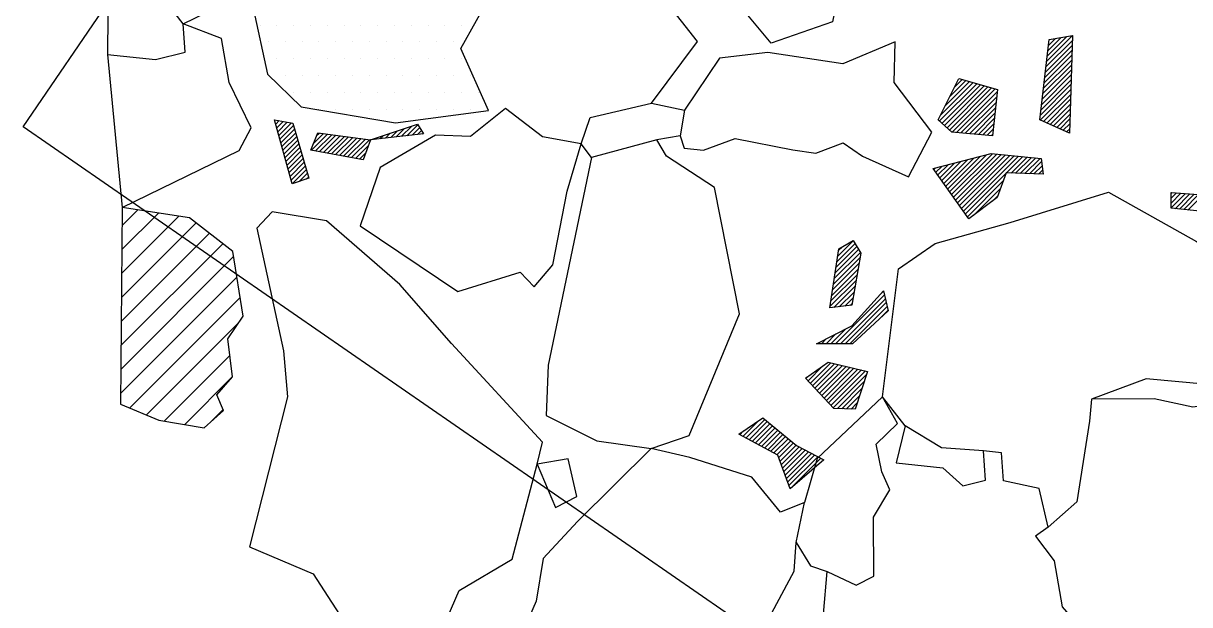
# Model space of a CAD drawing. Header units: metres. Extents: x -2.07 to 0.01, y -18 to -14.82.
# Drawn here: x -2.07 to -1.202, y -16.969 to -16.536 of the extents above; entities that cross this region are included whole.
import ezdxf

# ---------------------------------------------------------------- set-up
doc = ezdxf.new("R2010")
doc.units = ezdxf.units.M
doc.header["$LTSCALE"] = 25
doc.header["$MEASUREMENT"] = 0
doc.linetypes.add('STRICHPUNKTX2', pattern=[2, 1, -0.5, 0, -0.5])
doc.layers.get('0').update_dxf_attribs({"linetype": 'CONTINUOUS'})
for name, color, linetype in [('FEUER', 1, 'CONTINUOUS'), ('GRABUNGSGRENZE', 3, 'STRICHPUNKTX2'), ('KNOCHEN', 2, 'CONTINUOUS'), ('STEINE', 4, 'CONTINUOUS'), ('STEINESCHRAFF', 4, 'CONTINUOUS')]:
    doc.layers.add(name, color=color, linetype=linetype)

# ---------------------------------------------------------------- blocks, each defined once
blk = doc.blocks.new('*X6')
at = {"color": 0}
for p, q in [((-130.871, -1656.454), (-128.946, -1654.529)), ((-130.826, -1656.055), (-129.36, -1654.589)), ((-130.962, -1657.252), (-128.968, -1655.258)), ((-130.917, -1656.853), (-128.957, -1654.894)), ((-130.781, -1655.657), (-129.788, -1654.664)), ((-130.736, -1655.258), (-130.216, -1654.738)), ((-130.691, -1654.859), (-130.644, -1654.813)), ((-131.052, -1658.049), (-128.99, -1655.987)), ((-131.007, -1657.65), (-128.979, -1655.623)), ((-131.188, -1659.245), (-129.024, -1657.081)), ((-131.142, -1658.847), (-129.013, -1656.717)), ((-131.097, -1658.448), (-129.001, -1656.352)), ((-138.778, -1660.471), (-136.334, -1658.028)), ((-138.42, -1659.76), (-136.609, -1657.949)), ((-138.063, -1659.049), (-136.883, -1657.87)), ((-137.705, -1658.339), (-137.158, -1657.791)), ((-131.278, -1660.043), (-129.046, -1657.811)), ((-131.233, -1659.644), (-129.035, -1657.446)), ((-138.835, -1660.882), (-136.06, -1658.107)), ((-138.649, -1661.05), (-135.785, -1658.186)), ((-138.463, -1661.218), (-135.511, -1658.265)), ((-138.278, -1661.386), (-135.236, -1658.344)), ((-138.092, -1661.553), (-134.962, -1658.423)), ((-137.899, -1661.714), (-134.687, -1658.502)), ((-137.573, -1661.742), (-134.55, -1658.719)), ((-131.343, -1660.815), (-129.068, -1658.54)), ((-131.323, -1660.442), (-129.057, -1658.175)), ((-131.098, -1660.924), (-129.079, -1658.904)), ((-137.248, -1661.77), (-134.592, -1659.115)), ((-136.923, -1661.799), (-134.635, -1659.51)), ((-130.853, -1661.033), (-129.09, -1659.269)), ((-130.609, -1661.141), (-129.101, -1659.634)), ((-136.598, -1661.827), (-134.677, -1659.906)), ((-136.272, -1661.855), (-134.719, -1660.302)), ((-130.364, -1661.25), (-129.112, -1659.998)), ((-130.119, -1661.359), (-129.123, -1660.363)), ((-188.298, -1660.848), (-188.247, -1660.797)), ((-188.221, -1661.124), (-187.95, -1660.853)), ((-188.144, -1661.401), (-187.652, -1660.909)), ((-188.068, -1661.678), (-187.354, -1660.965)), ((-187.991, -1661.955), (-187.056, -1661.02)), ((-187.914, -1662.232), (-186.888, -1661.206)), ((-187.837, -1662.509), (-186.81, -1661.481)), ((-179.264, -1662.067), (-178.635, -1661.438)), ((-178.865, -1662.021), (-178.102, -1661.259)), ((-178.465, -1661.975), (-177.646, -1661.156)), ((-178.066, -1661.93), (-177.508, -1661.372)), ((-135.947, -1661.883), (-134.761, -1660.698)), ((-135.622, -1661.912), (-134.804, -1661.094)), ((-135.297, -1661.94), (-134.846, -1661.489)), ((-129.874, -1661.468), (-129.134, -1660.727)), ((-129.63, -1661.576), (-129.145, -1661.092)), ((-129.385, -1661.685), (-129.156, -1661.457)), ((-187.761, -1662.785), (-186.731, -1661.756)), ((-187.684, -1663.062), (-186.653, -1662.031)), ((-187.607, -1663.339), (-186.574, -1662.306)), ((-185.553, -1663.052), (-184.361, -1661.861)), ((-185.415, -1662.561), (-184.673, -1661.819)), ((-185.255, -1663.108), (-184.049, -1661.902)), ((-185.176, -1661.969), (-184.986, -1661.778)), ((-184.957, -1663.163), (-183.736, -1661.943)), ((-184.659, -1663.219), (-183.424, -1661.984)), ((-184.361, -1663.274), (-183.112, -1662.026)), ((-184.063, -1663.33), (-182.799, -1662.067)), ((-183.765, -1663.386), (-182.487, -1662.108)), ((-183.467, -1663.441), (-182.175, -1662.149)), ((-183.169, -1663.497), (-181.862, -1662.19)), ((-182.871, -1663.552), (-181.55, -1662.232)), ((-182.573, -1663.608), (-181.238, -1662.273)), ((-180.862, -1662.25), (-180.764, -1662.153)), ((-180.462, -1662.205), (-180.232, -1661.974)), ((-180.063, -1662.159), (-179.699, -1661.795)), ((-179.664, -1662.113), (-179.167, -1661.616)), ((-177.667, -1661.884), (-177.37, -1661.587)), ((-177.267, -1661.838), (-177.232, -1661.803)), ((-134.971, -1661.968), (-134.888, -1661.885)), ((-187.53, -1663.616), (-186.496, -1662.581)), ((-187.454, -1663.893), (-186.417, -1662.856)), ((-187.377, -1664.169), (-186.339, -1663.131)), ((-182.275, -1663.663), (-181.315, -1662.704)), ((-187.3, -1664.446), (-186.26, -1663.406)), ((-187.223, -1664.723), (-186.182, -1663.682)), ((-187.147, -1665), (-186.104, -1663.957)), ((-181.977, -1663.719), (-181.534, -1663.276)), ((-138.964, -1664.9), (-138.198, -1664.134)), ((-138.817, -1665.107), (-137.72, -1664.01)), ((-138.67, -1665.314), (-137.243, -1663.886)), ((-138.524, -1665.521), (-136.765, -1663.762)), ((-138.377, -1665.728), (-136.288, -1663.638)), ((-138.23, -1665.935), (-135.81, -1663.515)), ((-138.084, -1666.141), (-135.333, -1663.391)), ((-137.937, -1666.348), (-134.903, -1663.315)), ((-137.79, -1666.555), (-134.581, -1663.346)), ((-137.644, -1666.762), (-134.259, -1663.378)), ((-137.497, -1666.969), (-133.937, -1663.409)), ((-137.35, -1667.176), (-133.615, -1663.441)), ((-137.204, -1667.383), (-133.293, -1663.473)), ((-137.057, -1667.589), (-132.971, -1663.504)), ((-133.855, -1664.741), (-132.65, -1663.536)), ((-133.515, -1664.754), (-132.328, -1663.567)), ((-133.174, -1664.768), (-132.006, -1663.599)), ((-132.834, -1664.781), (-131.684, -1663.63)), ((-132.494, -1664.794), (-131.362, -1663.662)), ((-132.154, -1664.808), (-131.24, -1663.894)), ((-187.07, -1665.277), (-186.025, -1664.232)), ((-186.981, -1665.541), (-185.947, -1664.507)), ((-186.453, -1665.367), (-185.868, -1664.782)), ((-139.257, -1664.486), (-139.153, -1664.382)), ((-139.11, -1664.693), (-138.675, -1664.258)), ((-136.91, -1667.796), (-133.895, -1664.781)), ((-131.814, -1664.821), (-131.199, -1664.207)), ((-131.473, -1664.834), (-131.159, -1664.52)), ((-131.133, -1664.848), (-131.119, -1664.834)), ((-185.924, -1665.192), (-185.79, -1665.057)), ((-136.764, -1668.003), (-134.097, -1665.337)), ((-136.321, -1667.914), (-134.299, -1665.892)), ((-134.891, -1666.838), (-134.501, -1666.448)), ((-121.605, -1667.341), (-120.547, -1666.283)), ((-121.604, -1666.632), (-121.203, -1666.231)), ((-121.604, -1666.986), (-120.875, -1666.257)), ((-121.603, -1666.278), (-121.53, -1666.205)), ((-121.317, -1667.406), (-120.22, -1666.309)), ((-120.996, -1667.439), (-119.892, -1666.335)), ((-120.675, -1667.471), (-119.565, -1666.361)), ((-120.354, -1667.504), (-119.237, -1666.387)), ((-146.473, -1671.349), (-145.12, -1669.996)), ((-146.409, -1670.931), (-145.27, -1669.792)), ((-146.729, -1673.019), (-144.748, -1671.038)), ((-146.665, -1672.602), (-144.719, -1670.655)), ((-146.601, -1672.184), (-144.853, -1670.435)), ((-146.537, -1671.766), (-144.986, -1670.216)), ((-146.345, -1670.514), (-146.089, -1670.258)), ((-146.857, -1673.854), (-144.896, -1671.893)), ((-146.793, -1673.437), (-144.822, -1671.465)), ((-146.985, -1674.69), (-145.044, -1672.748)), ((-146.921, -1674.272), (-144.97, -1672.321)), ((-146.697, -1674.755), (-145.118, -1673.176)), ((-146.294, -1674.705), (-145.192, -1673.604)), ((-143.185, -1673.718), (-143.004, -1673.536)), ((-146.567, -1677.454), (-142.935, -1673.822)), ((-146.215, -1677.454), (-142.867, -1674.107)), ((-145.891, -1674.656), (-145.266, -1674.031)), ((-145.862, -1677.455), (-142.799, -1674.392)), ((-145.488, -1674.606), (-145.34, -1674.459)), ((-145.509, -1677.456), (-142.731, -1674.678)), ((-143.312, -1675.612), (-142.663, -1674.963)), ((-147.626, -1677.451), (-147.261, -1677.086)), ((-147.273, -1677.452), (-146.544, -1676.723)), ((-146.92, -1677.453), (-145.826, -1676.359)), ((-148.446, -1680.393), (-146.929, -1678.876)), ((-148.616, -1680.209), (-147.532, -1679.125)), ((-148.276, -1680.576), (-146.642, -1678.942)), ((-148.105, -1680.759), (-146.355, -1679.009)), ((-147.935, -1680.943), (-146.067, -1679.075)), ((-147.765, -1681.126), (-145.78, -1679.141)), ((-147.595, -1681.31), (-145.493, -1679.207)), ((-147.425, -1681.493), (-145.205, -1679.273)), ((-147.255, -1681.676), (-144.918, -1679.34)), ((-147.085, -1681.86), (-144.63, -1679.406)), ((-146.914, -1682.043), (-144.343, -1679.472)), ((-148.786, -1680.026), (-148.686, -1679.926)), ((-146.744, -1682.227), (-144.283, -1679.765)), ((-146.437, -1682.273), (-144.456, -1680.292)), ((-146.095, -1682.284), (-144.63, -1680.82)), ((-145.753, -1682.296), (-144.804, -1681.347)), ((-145.411, -1682.308), (-144.978, -1681.875)), ((-153.469, -1684.355), (-152.296, -1683.183)), ((-153.237, -1684.477), (-151.843, -1683.083)), ((-153.7, -1684.232), (-153.41, -1683.943)), ((-153.006, -1684.599), (-151.649, -1683.242)), ((-152.775, -1684.722), (-151.454, -1683.401)), ((-152.544, -1684.844), (-151.26, -1683.56)), ((-152.313, -1684.967), (-151.066, -1683.72)), ((-152.081, -1685.089), (-150.871, -1683.879)), ((-151.85, -1685.211), (-150.677, -1684.038)), ((-151.619, -1685.334), (-150.483, -1684.198)), ((-151.388, -1685.456), (-150.289, -1684.357)), ((-151.156, -1685.578), (-150.094, -1684.516)), ((-150.925, -1685.701), (-149.9, -1684.675)), ((-150.794, -1685.922), (-149.706, -1684.835)), ((-150.699, -1686.181), (-149.512, -1684.994)), ((-150.605, -1686.441), (-149.286, -1685.122)), ((-150.51, -1686.7), (-149.055, -1685.244)), ((-150.416, -1686.959), (-148.823, -1685.367)), ((-150.321, -1687.218), (-148.592, -1685.489)), ((-150.227, -1687.477), (-148.361, -1685.611)), ((-150.132, -1687.736), (-148.129, -1685.733)), ((-150.037, -1687.995), (-147.898, -1685.855)), ((-149.846, -1688.157), (-147.666, -1685.977))]:
    blk.add_line(p, q, dxfattribs=at)
blk = doc.blocks.new('*X15')
at = {"color": 0}
for p, q in [((-199.65, -1668.664), (-198.476, -1667.49)), ((-199.699, -1674.017), (-194.145, -1668.463)), ((-199.683, -1672.233), (-195.415, -1667.965)), ((-199.666, -1670.449), (-196.946, -1667.728)), ((-199.715, -1675.801), (-193.153, -1669.238)), ((-199.732, -1677.585), (-192.16, -1670.013)), ((-199.748, -1679.369), (-191.349, -1670.97)), ((-199.765, -1681.153), (-191.108, -1672.497)), ((-199.075, -1682.232), (-190.868, -1674.025)), ((-197.824, -1682.748), (-190.974, -1675.898)), ((-196.503, -1683.195), (-191.627, -1678.319)), ((-194.991, -1683.451), (-191.43, -1679.89)), ((-192.96, -1683.188), (-192.126, -1682.354))]:
    blk.add_line(p, q, dxfattribs=at)
blk = doc.blocks.new('*X16')
at = {"color": 0}
for p, q in [((-189.375, -1653.75), (-189.375, -1653.75)), ((-188.125, -1653.75), (-188.125, -1653.75)), ((-186.875, -1653.75), (-186.875, -1653.75)), ((-185.625, -1653.75), (-185.625, -1653.75)), ((-184.375, -1653.75), (-184.375, -1653.75)), ((-183.125, -1653.75), (-183.125, -1653.75)), ((-181.875, -1653.75), (-181.875, -1653.75)), ((-180.625, -1653.75), (-180.625, -1653.75)), ((-179.375, -1653.75), (-179.375, -1653.75)), ((-178.125, -1653.75), (-178.125, -1653.75)), ((-176.875, -1653.75), (-176.875, -1653.75)), ((-175.625, -1653.75), (-175.625, -1653.75)), ((-174.375, -1653.75), (-174.375, -1653.75)), ((-188.75, -1655), (-188.75, -1655)), ((-187.5, -1655), (-187.5, -1655)), ((-186.25, -1655), (-186.25, -1655)), ((-185, -1655), (-185, -1655)), ((-183.75, -1655), (-183.75, -1655)), ((-182.5, -1655), (-182.5, -1655)), ((-181.25, -1655), (-181.25, -1655)), ((-180, -1655), (-180, -1655)), ((-178.75, -1655), (-178.75, -1655)), ((-177.5, -1655), (-177.5, -1655)), ((-176.25, -1655), (-176.25, -1655)), ((-175, -1655), (-175, -1655)), ((-188.125, -1656.25), (-188.125, -1656.25)), ((-186.875, -1656.25), (-186.875, -1656.25)), ((-185.625, -1656.25), (-185.625, -1656.25)), ((-184.375, -1656.25), (-184.375, -1656.25)), ((-183.125, -1656.25), (-183.125, -1656.25)), ((-181.875, -1656.25), (-181.875, -1656.25)), ((-180.625, -1656.25), (-180.625, -1656.25)), ((-179.375, -1656.25), (-179.375, -1656.25)), ((-178.125, -1656.25), (-178.125, -1656.25)), ((-176.875, -1656.25), (-176.875, -1656.25)), ((-175.625, -1656.25), (-175.625, -1656.25)), ((-174.375, -1656.25), (-174.375, -1656.25)), ((-187.5, -1657.5), (-187.5, -1657.5)), ((-186.25, -1657.5), (-186.25, -1657.5)), ((-185, -1657.5), (-185, -1657.5)), ((-183.75, -1657.5), (-183.75, -1657.5)), ((-182.5, -1657.5), (-182.5, -1657.5)), ((-181.25, -1657.5), (-181.25, -1657.5)), ((-180, -1657.5), (-180, -1657.5)), ((-178.75, -1657.5), (-178.75, -1657.5)), ((-177.5, -1657.5), (-177.5, -1657.5)), ((-176.25, -1657.5), (-176.25, -1657.5)), ((-175, -1657.5), (-175, -1657.5)), ((-173.75, -1657.5), (-173.75, -1657.5)), ((-186.875, -1658.75), (-186.875, -1658.75)), ((-185.625, -1658.75), (-185.625, -1658.75)), ((-184.375, -1658.75), (-184.375, -1658.75)), ((-183.125, -1658.75), (-183.125, -1658.75)), ((-181.875, -1658.75), (-181.875, -1658.75)), ((-180.625, -1658.75), (-180.625, -1658.75)), ((-179.375, -1658.75), (-179.375, -1658.75)), ((-178.125, -1658.75), (-178.125, -1658.75)), ((-176.875, -1658.75), (-176.875, -1658.75)), ((-175.625, -1658.75), (-175.625, -1658.75)), ((-174.375, -1658.75), (-174.375, -1658.75)), ((-173.125, -1658.75), (-173.125, -1658.75)), ((-185, -1660), (-185, -1660)), ((-183.75, -1660), (-183.75, -1660)), ((-182.5, -1660), (-182.5, -1660)), ((-181.25, -1660), (-181.25, -1660)), ((-180, -1660), (-180, -1660)), ((-178.75, -1660), (-178.75, -1660)), ((-177.5, -1660), (-177.5, -1660)), ((-176.25, -1660), (-176.25, -1660)), ((-175, -1660), (-175, -1660)), ((-173.75, -1660), (-173.75, -1660)), ((-172.5, -1660), (-172.5, -1660))]:
    blk.add_line(p, q, dxfattribs=at)

msp = doc.modelspace()

# ---------------------------------------------------------------- linework, layer by layer
at = {"layer": 'GRABUNGSGRENZE', "flags": 128}
msp.add_lwpolyline([(-0.00052, -16.07516), (-0.87692, -17.43794), (-2.06993, -16.61307), (-0.84567, -14.81764), (-0.03989, -15.35257), (-0.37613, -15.85227)], dxfattribs=at)
at = {"layer": 'KNOCHEN'}
for points in [[(-1.31364, -16.60805), (-1.30686, -16.5482), (-1.28946, -16.54517), (-1.29166, -16.61782), (-1.31364, -16.60805)], [(-1.38937, -16.60789), (-1.37396, -16.57722), (-1.34532, -16.58547), (-1.34898, -16.61975), (-1.37916, -16.61712), (-1.38937, -16.60789)], [(-1.86995, -16.65546), (-1.88315, -16.60785), (-1.86934, -16.61043), (-1.85766, -16.65139), (-1.86995, -16.65546)], [(-1.81155, -16.62284), (-1.77673, -16.61115), (-1.77214, -16.61832), (-1.81155, -16.62284)], [(-1.85608, -16.63042), (-1.85094, -16.61764), (-1.81155, -16.62284), (-1.81721, -16.63767), (-1.85608, -16.63042)], [(-1.36651, -16.68162), (-1.39303, -16.64421), (-1.35003, -16.63305), (-1.31268, -16.63671), (-1.31117, -16.64848), (-1.3388, -16.6474), (-1.34549, -16.66581), (-1.36651, -16.68162)], [(-1.21605, -16.67376), (-1.21603, -16.66199), (-1.18277, -16.66462), (-1.18536, -16.6769), (-1.21605, -16.67376)], [(-1.47001, -16.74792), (-1.46326, -16.70393), (-1.45251, -16.69781), (-1.4469, -16.70703), (-1.45363, -16.74591), (-1.47001, -16.74792)], [(-1.47979, -16.77451), (-1.45367, -16.76126), (-1.43007, -16.73521), (-1.42652, -16.75006), (-1.45318, -16.77456), (-1.47979, -16.77451)], [(-1.4671, -16.82263), (-1.48803, -16.80007), (-1.47112, -16.78834), (-1.44197, -16.79506), (-1.45124, -16.82318), (-1.4671, -16.82263)], [(-1.49947, -16.88243), (-1.50862, -16.85734), (-1.53776, -16.84192), (-1.51982, -16.82968), (-1.49479, -16.8502), (-1.47435, -16.86099), (-1.49947, -16.88243)]]:
    msp.add_lwpolyline(points, dxfattribs=at)
at = {"layer": 'STEINE'}
for points in [[(-1.95105, -16.53657), (-1.90751, -16.51518), (-1.89415, -16.48911), (-1.90434, -16.46862), (-1.94937, -16.46648), (-1.96317, -16.46235), (-1.95341, -16.44139), (-1.96256, -16.41784), (-1.97429, -16.39734), (-2.00392, -16.37374)], [(-1.72984, -16.4603), (-1.84146, -16.49229), (-1.88755, -16.51266), (-1.89884, -16.52492), (-1.8882, -16.57406), (-1.86318, -16.59817), (-1.7931, -16.61009), (-1.724, -16.60103), (-1.74437, -16.55493), (-1.72125, -16.51302), (-1.71811, -16.48079), (-1.72984, -16.4603)], [(-2.00739, -16.55948), (-1.97158, -16.56314), (-1.94956, -16.55756), (-1.95105, -16.53657), (-1.97146, -16.50992), (-1.97856, -16.48023), (-2.00669, -16.47096)], [(-2.00669, -16.47096), (-2.00739, -16.55948)], [(-1.60272, -16.59566), (-1.56834, -16.54968), (-1.60151, -16.50765), (-1.62659, -16.51323), (-1.65672, -16.48707), (-1.68792, -16.47881), (-1.71811, -16.48079)], [(-1.51359, -16.55082), (-1.53349, -16.52724), (-1.48639, -16.51302), (-1.46026, -16.49772), (-1.46802, -16.53506), (-1.51359, -16.55082)], [(-1.99638, -16.6731), (-1.9093, -16.63081), (-1.90056, -16.61395), (-1.91686, -16.58014), (-1.92242, -16.54738), (-1.95105, -16.53657)], [(-1.58128, -16.61976), (-1.57823, -16.62897), (-1.56391, -16.63054), (-1.54035, -16.62189), (-1.49739, -16.63017), (-1.48051, -16.63277), (-1.46002, -16.62514), (-1.44572, -16.63489), (-1.41147, -16.65031), (-1.394, -16.61709), (-1.42206, -16.58019), (-1.42148, -16.55), (-1.46041, -16.56629), (-1.51616, -16.55798), (-1.55199, -16.562), (-1.57817, -16.60083)], [(-2.00739, -16.55948), (-1.99638, -16.6731)], [(-1.65498, -16.62574), (-1.64828, -16.60631), (-1.60272, -16.59566), (-1.57817, -16.60083), (-1.58128, -16.61976), (-1.59869, -16.62279), (-1.64733, -16.63599), (-1.65498, -16.62574)], [(-1.76344, -16.61936), (-1.80443, -16.64332), (-1.81936, -16.68678), (-1.74681, -16.73555), (-1.70021, -16.72132), (-1.69, -16.73209), (-1.67615, -16.71575), (-1.66529, -16.66102), (-1.65498, -16.62574), (-1.68362, -16.62056), (-1.71121, -16.59952), (-1.73735, -16.62044), (-1.76344, -16.61936)], [(-1.67938, -16.79045), (-1.681, -16.8278), (-1.64318, -16.84681), (-1.60277, -16.85253), (-1.5746, -16.84287), (-1.53705, -16.75238), (-1.55578, -16.65819), (-1.59155, -16.63508), (-1.59869, -16.62279)], [(-1.64733, -16.63599), (-1.67938, -16.79045)], [(-1.41392, -16.83554), (-1.43075, -16.81401), (-1.41878, -16.71886), (-1.39162, -16.69999), (-1.33581, -16.68425), (-1.26259, -16.66189), (-1.19717, -16.69836), (-1.16605, -16.73783), (-1.12877, -16.77271), (-1.12115, -16.79933), (-1.13857, -16.80902), (-1.18871, -16.80481), (-1.23475, -16.80062), (-1.2752, -16.81588), (-1.27678, -16.83225), (-1.28612, -16.8921), (-1.30765, -16.91099), (-1.31424, -16.88232), (-1.34083, -16.87663), (-1.34232, -16.85565), (-1.35562, -16.85409)], [(-1.99772, -16.81944), (-1.96909, -16.83127), (-1.93533, -16.83697), (-1.92097, -16.82421), (-1.92607, -16.81243), (-1.91427, -16.79915), (-1.91779, -16.771), (-1.9065, -16.75414), (-1.91407, -16.70602), (-1.94625, -16.68088), (-1.99638, -16.6731), (-1.99772, -16.81944)], [(-1.49495, -16.92235), (-1.48424, -16.93977), (-1.47197, -16.94389), (-1.4505, -16.95417), (-1.43718, -16.94755), (-1.4376, -16.90354), (-1.42528, -16.8831), (-1.43139, -16.86978), (-1.43544, -16.84931), (-1.41954, -16.83399), (-1.43075, -16.81401), (-1.47946, -16.85996), (-1.48875, -16.89269)], [(-1.11099, -16.83313), (-1.11351, -16.81368), (-1.15191, -16.82383), (-1.17031, -16.81713), (-1.2, -16.82168), (-1.22864, -16.81547), (-1.2752, -16.81588)], [(-1.42063, -16.86316), (-1.38584, -16.86681), (-1.37103, -16.88015), (-1.35414, -16.87609), (-1.35562, -16.85409), (-1.38683, -16.85197), (-1.41392, -16.83554), (-1.42063, -16.86316)], [(-1.60277, -16.85253), (-1.65763, -16.90665), (-1.68328, -16.93422), (-1.68846, -16.96594), (-1.70903, -17.01348), (-1.73158, -17.02622), (-1.72754, -17.05489), (-1.6426, -17.05405), (-1.61607, -17.08941), (-1.54431, -17.03123), (-1.53712, -17.01948), (-1.49653, -16.94384), (-1.49495, -16.92235), (-1.48875, -16.89269), (-1.50667, -16.89981), (-1.5281, -16.87367), (-1.57413, -16.85924), (-1.60277, -16.85253)], [(-1.68773, -16.86411), (-1.67398, -16.89638), (-1.6581, -16.88823), (-1.6647, -16.86007), (-1.68773, -16.86411)], [(-1.30765, -16.91099), (-1.31687, -16.91762), (-1.3031, -16.93607), (-1.29703, -16.97037), (-1.27202, -16.99908), (-1.24951, -17.00322), (-1.20241, -16.98797), (-1.14813, -16.97274)], [(-1.27202, -16.99908), (-1.38019, -17.09197), (-1.39607, -17.10268), (-1.40582, -17.11647), (-1.45289, -17.11126), (-1.45899, -17.09333), (-1.45582, -17.0478), (-1.46446, -17.01964), (-1.4746, -16.97561), (-1.47197, -16.94389)]]:
    msp.add_lwpolyline(points, dxfattribs=at)
msp.add_lwpolyline([(-1.6836, -16.84775), (-1.7515, -16.77443), (-1.78978, -16.73034), (-1.84443, -16.68315), (-1.88484, -16.67641), (-1.89612, -16.68866), (-1.87636, -16.77979), (-1.87337, -16.81408), (-1.90175, -16.92556), (-1.85421, -16.94562), (-1.82667, -16.98866), (-1.77352, -17.02204), (-1.74576, -16.95814), (-1.7063, -16.93469), (-1.68773, -16.86411), (-1.6836, -16.84775)], close=True, dxfattribs=at)

# ---------------------------------------------------------------- block references
at = {"layer": 'FEUER', "xscale": 0.01, "yscale": 0.01, "zscale": 0.01}
msp.add_blockref('*X15', (0, 0), dxfattribs=at)
at = {"layer": 'KNOCHEN', "xscale": 0.01, "yscale": 0.01, "zscale": 0.01}
msp.add_blockref('*X6', (0, 0), dxfattribs=at)
at = {"layer": 'STEINESCHRAFF', "xscale": 0.01, "yscale": 0.01, "zscale": 0.01}
msp.add_blockref('*X16', (0, 0), dxfattribs=at)

doc.saveas('drawing.dxf')
